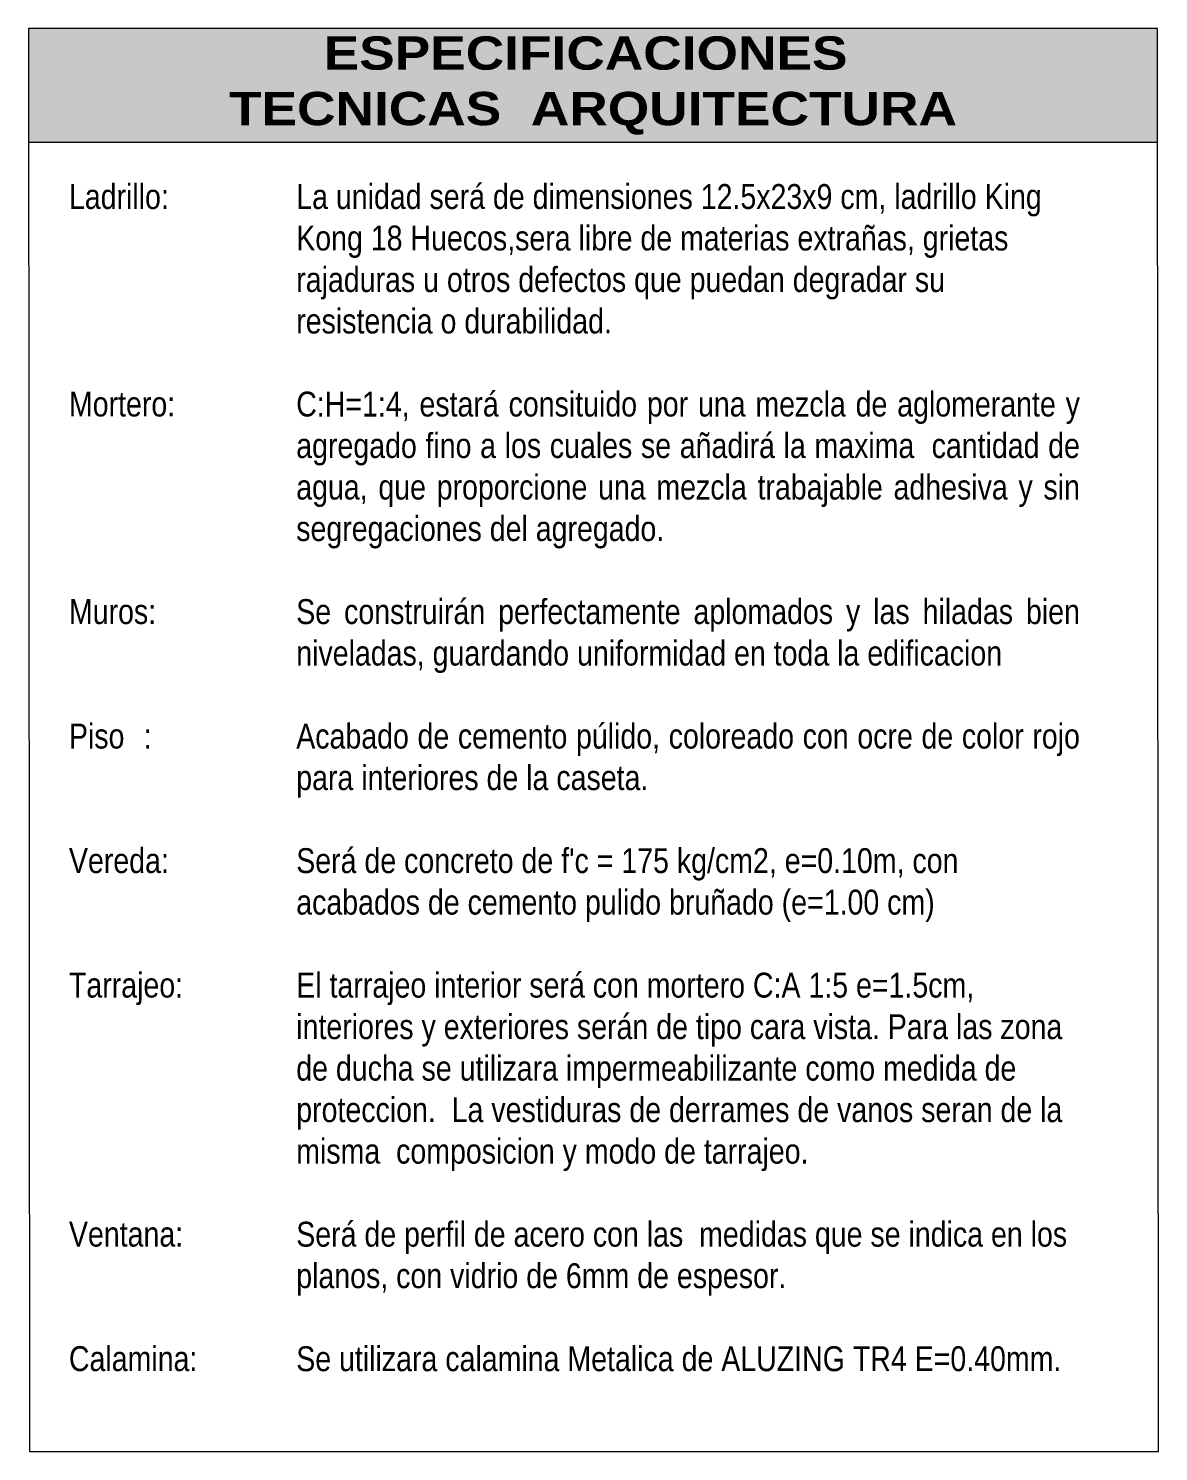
# Model space of a CAD drawing. Header units: metres. Extents: x 115.1 to 149.6, y 26.3 to 56.6.
# Drawn here: x 146.506 to 149.647, y 31.794 to 35.75 of the extents above; entities that cross this region are included whole.
import ezdxf

# ---------------------------------------------------------------- set-up
doc = ezdxf.new("R2010")
doc.units = ezdxf.units.M
doc.layers.add('-Textos', color=7, linetype='Continuous', lineweight=20)
doc.styles.add('-Arial Narrow', font='ARIALN.TTF')

msp = doc.modelspace()

# ---------------------------------------------------------------- hatches: boundary and pattern name
at = {"layer": '-Textos'}
h = msp.add_hatch(color=144, dxfattribs=at)
h.dxf.hatch_style = 1
h.paths.add_polyline_path([(146.5065, 35.7501), (146.5065, 35.433), (149.6443, 35.4334), (149.6443, 35.7504)])

# ---------------------------------------------------------------- linework, layer by layer
at = {"layer": '-Textos', "lineweight": 13}
msp.add_line((149.6442, 35.4332), (146.5065, 35.4332), dxfattribs=at)
msp.add_lwpolyline([(146.5093, 31.794), (149.6471, 31.794), (149.6442, 35.7501), (146.5065, 35.7501)], close=True, dxfattribs=at)

# ---------------------------------------------------------------- texts
at = {"layer": '-Textos', "style": '-Arial Narrow'}
for s, insert, char_height, width, attachment_point in [('{\\fArial Black|b0|i0|c0|p34;ESPECIFICACIONES  TECNICAS  ARQUITECTURA}', (148.0753, 35.5917), 0.092588, 2.023333, 5), ('\\pxl1;\\PLadrillo:\\P\\P\\P\\P\\PMortero:\\P\\P\\P\\P\\PMuros:\\P\\P\\PPiso^I:\\P\\P\\PVereda:\\P\\P\\PTarrajeo:\\P\\P\\P\\P\\P\\PVentana:\\P\\P\\PCalamina:\\P\\P\\P\\P\\P\\P\\P\\P\\P\\P\\P\\P ', (146.5497, 35.4332), 0.06922, 0.528088, 1), ("\\pxl1;\\PLa unidad será de dimensiones 12.5x23x9 cm, ladrillo King Kong 18 Huecos,sera libre de materias extrañas, grietas rajaduras u otros defectos que puedan degradar su resistencia o durabilidad.\\P\\P\\pqj;C:H=1:4, estará consituido por una mezcla de aglomerante y agregado fino a los cuales se añadirá la maxima  cantidad de agua, que proporcione una mezcla trabajable adhesiva y sin segregaciones del agregado.\\P\\pq*;\\P\\pqj;Se construirán perfectamente aplomados y las hiladas bien niveladas, guardando uniformidad en toda la edificacion\\P\\pq*;\\P\\pqj;Acabado de cemento púlido, coloreado con ocre de color rojo para interiores de la caseta.\\P\\pq*;\\PSerá de concreto de f'c = 175 kg/cm2, e=0.10m, con acabados de cemento pulido bruñado (e=1.00 cm)\\P\\PEl tarrajeo interior será con mortero C:A 1:5 e=1.5cm, interiores y exteriores serán de tipo cara vista. Para las zona de ducha se utilizara impermeabilizante como medida de proteccion.  La vestiduras de derrames de vanos seran de la misma  composicion y modo de tarrajeo.\\P\\PSerá de perfil de acero con las  medidas que se indica en los planos, con vidrio de 6mm de espesor.  \\P\\PSe utilizara calamina Metalica de ALUZING TR4 E=0.40mm. ", (147.1814, 35.4332), 0.0692247, 2.240477, 1)]:
    msp.add_mtext(s, dxfattribs=dict(at, insert=insert, char_height=char_height, width=width, attachment_point=attachment_point))

doc.saveas('drawing.dxf')
